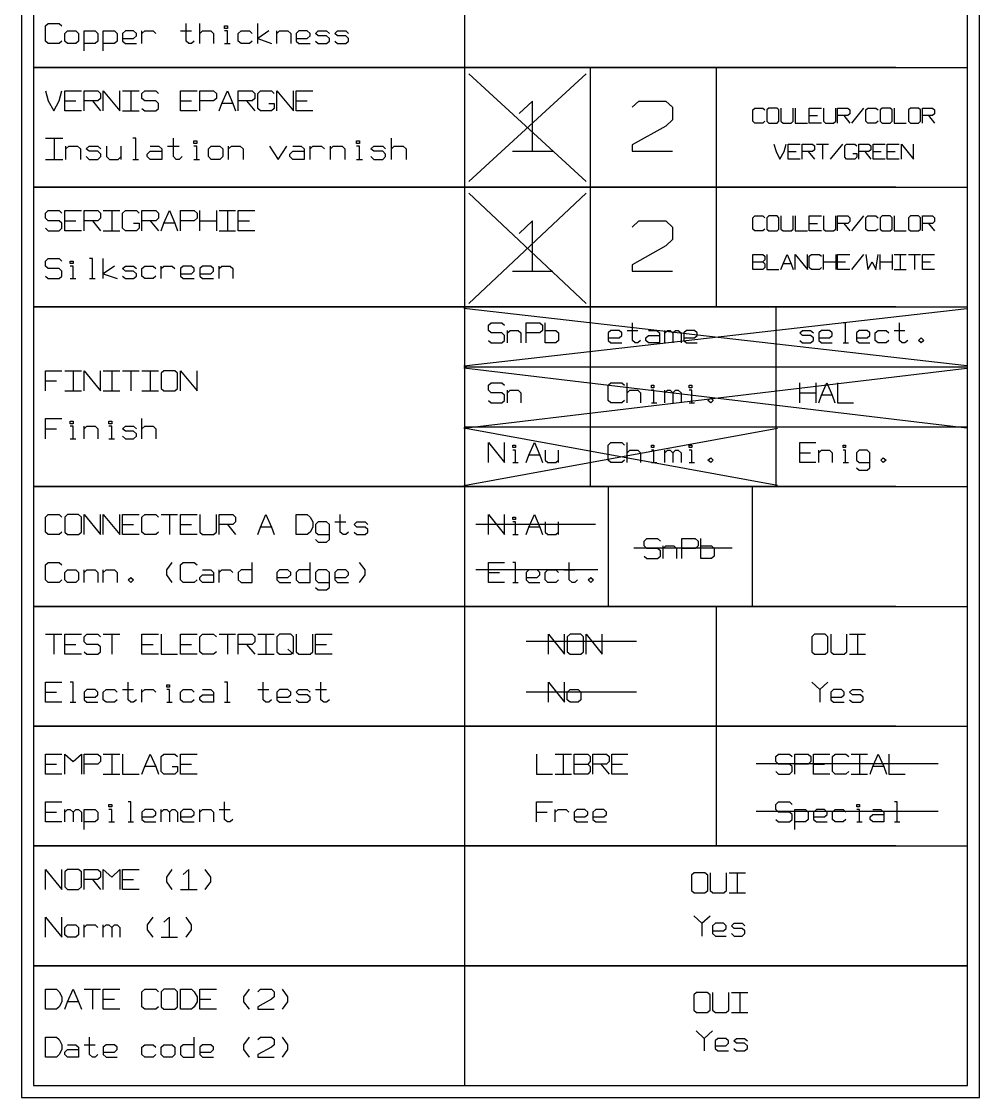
# Model space of a CAD drawing. Header units: millimetres. Extents: x 0 to 1189, y 35 to 806.
# Drawn here: x 329.6 to 469.4, y 338 to 494.9 of the extents above; entities that cross this region are included whole.
import ezdxf

# ---------------------------------------------------------------- set-up
doc = ezdxf.new("R2010")
doc.units = ezdxf.units.MM
doc.layers.add('Pen 1', color=7, linetype='Continuous')

msp = doc.modelspace()

# ---------------------------------------------------------------- linework, layer by layer
at = {"layer": 'Pen 1', "color": 7, "lineweight": 30}
for p, q in [((394.27, 627.9), (394.27, 339.73)), ((355.65, 491.67), (355.65, 494.6)), ((364.1, 491.67), (364.1, 494.6)), ((347.2, 491.67), (347.2, 493.5)), ((352.85, 493.5), (354.45, 493.5)), ((366.9, 491.67), (366.9, 493.5)), ((359.27, 491.67), (360.08, 491.67)), ((412.6, 488.17), (412.6, 470.7)), ((430.95, 488.17), (430.95, 470.7)), ((394.88, 487.27), (412, 471.55)), ((412, 487.27), (394.88, 471.55)), ((335.95, 483.3), (337.58, 483.3)), ((339.98, 483.3), (341.17, 481.83)), ((344.4, 484.75), (346.8, 484.75)), ((345.6, 484.75), (345.6, 481.83)), ((352.85, 483.3), (354.45, 483.3)), ((362.48, 483.3), (363.7, 481.83)), ((369.73, 483.3), (371.33, 483.3)), ((344.4, 481.83), (346.8, 481.83)), ((360.48, 482.92), (358.88, 482.92)), ((450.75, 480.05), (452.52, 482.25)), ((444.55, 481.15), (445.73, 481.15)), ((449.58, 481.15), (450.45, 480.05)), ((461.95, 481.15), (462.83, 480.05)), ((333.15, 477.88), (335.7, 477.88)), ((334.42, 477.88), (334.42, 474.77)), ((383.6, 474.77), (383.6, 477.88)), ((445.6, 477), (447.35, 477)), ((446.48, 477), (446.48, 474.8)), ((447.65, 474.8), (449.42, 477)), ((336.12, 474.77), (336.12, 476.7)), ((344.17, 474.77), (344.17, 476.7)), ((350.95, 476.7), (352.65, 476.7)), ((359.85, 474.77), (359.85, 476.7)), ((371.73, 474.77), (371.73, 476.7)), ((374.7, 474.77), (374.7, 476.7)), ((401.25, 475.95), (407.15, 475.95)), ((441.48, 475.9), (442.65, 475.9)), ((444.4, 475.9), (445.3, 474.8)), ((452.65, 475.9), (453.55, 474.8)), ((453.85, 475.9), (455.02, 475.9)), ((455.9, 475.9), (457.08, 475.9)), ((333.15, 474.77), (335.7, 474.77)), ((345.88, 474.77), (346.73, 474.77)), ((354.77, 474.77), (355.62, 474.77)), ((378.52, 474.77), (379.38, 474.77)), ((412.6, 470.7), (412.6, 453.25)), ((430.95, 470.7), (430.95, 453.25)), ((394.88, 469.83), (412, 453.75)), ((412, 469.83), (394.88, 453.75)), ((341.58, 467.3), (344, 467.3)), ((342.8, 467.3), (342.8, 464.35)), ((355.65, 464.35), (355.65, 467.3)), ((358.08, 467.3), (358.08, 464.35)), ((358.48, 467.3), (360.88, 467.3)), ((359.67, 467.3), (359.67, 464.35)), ((450.75, 464.33), (452.52, 466.52)), ((335.95, 465.83), (337.58, 465.83)), ((339.98, 465.83), (341.17, 464.35)), ((348.42, 465.83), (349.62, 464.35)), ((352.02, 465.45), (350.42, 465.45)), ((355.65, 465.83), (358.08, 465.83)), ((361.27, 465.83), (362.88, 465.83)), ((444.55, 465.42), (445.73, 465.42)), ((449.58, 465.42), (450.45, 464.33)), ((461.95, 465.42), (462.83, 464.33)), ((341.58, 464.35), (344, 464.35)), ((358.48, 464.35), (360.88, 464.35)), ((341.58, 457.38), (341.58, 460.3)), ((436.3, 459.83), (437.77, 459.83)), ((446.62, 458.73), (446.62, 460.92)), ((446.62, 459.83), (448.4, 459.83)), ((448.4, 460.92), (448.4, 458.73)), ((448.67, 459.83), (449.85, 459.83)), ((450.75, 458.73), (452.52, 460.92)), ((454.88, 458.73), (454.88, 460.92)), ((454.88, 459.83), (456.65, 459.83)), ((456.65, 460.92), (456.65, 458.73)), ((456.92, 460.92), (458.7, 460.92)), ((457.83, 460.92), (457.83, 458.73)), ((459, 460.92), (460.77, 460.92)), ((459.88, 460.92), (459.88, 458.73)), ((461.05, 459.83), (462.25, 459.83)), ((350.02, 457.38), (350.02, 459.2)), ((358.48, 457.38), (358.48, 459.2)), ((401.25, 458.48), (407.15, 458.48)), ((441.9, 459.55), (440.73, 459.55)), ((456.92, 458.73), (458.7, 458.73)), ((336.77, 457.38), (337.58, 457.38)), ((339.58, 457.38), (340.38, 457.38)), ((394.17, 444.67), (467.52, 453.05)), ((467.52, 444.67), (394.17, 453.05)), ((412.6, 453.25), (412.6, 427.05)), ((439.67, 453.25), (439.67, 427.05)), ((400.52, 448), (400.52, 449.83)), ((417.98, 449.83), (419.55, 449.83)), ((423.48, 448), (423.48, 449.83)), ((456.92, 449.83), (458.5, 449.83)), ((449.48, 448), (450.25, 448)), ((394.17, 435.58), (467.52, 444.33)), ((467.52, 435.58), (394.17, 444.33)), ((394.27, 444.5), (467.62, 444.5)), ((333.15, 442.48), (334.75, 442.48)), ((335.95, 443.95), (338.38, 443.95)), ((337.17, 443.95), (337.17, 441.02)), ((341.58, 443.95), (344, 443.95)), ((342.8, 443.95), (342.8, 441.02)), ((344.4, 443.95), (346.8, 443.95)), ((345.6, 443.95), (345.6, 441.02)), ((347.2, 443.95), (349.62, 443.95)), ((348.42, 443.95), (348.42, 441.02)), ((335.95, 441.02), (338.38, 441.02)), ((341.58, 441.02), (344, 441.02)), ((347.2, 441.02), (349.62, 441.02)), ((400.52, 439.27), (400.52, 441.1)), ((417.98, 439.27), (417.98, 442.2)), ((423.48, 439.27), (423.48, 441.1)), ((443.17, 439.27), (443.17, 442.2)), ((445.52, 442.2), (445.52, 439.27)), ((443.17, 440.73), (445.52, 440.73)), ((447.9, 440.38), (446.33, 440.38)), ((421.52, 439.27), (422.3, 439.27)), ((427.02, 439.27), (427.8, 439.27)), ((347.2, 434.02), (347.2, 436.98)), ((333.15, 435.5), (334.75, 435.5)), ((338.77, 434.02), (338.77, 435.88)), ((394.17, 427.2), (439.92, 435.58)), ((439.92, 427.2), (394.17, 435.58)), ((394.27, 435.77), (467.62, 435.77)), ((336.77, 434.02), (337.58, 434.02)), ((342.4, 434.02), (343.2, 434.02)), ((417.98, 430.55), (417.98, 433.48)), ((405.23, 431.65), (403.65, 431.65)), ((407.98, 430.55), (407.98, 432.38)), ((423.48, 430.55), (423.48, 432.38)), ((443.17, 432), (444.75, 432)), ((445.92, 430.55), (445.92, 432.38)), ((401.3, 430.55), (402.1, 430.55)), ((421.52, 430.55), (422.3, 430.55)), ((427.02, 430.55), (427.8, 430.55)), ((449.48, 430.55), (450.25, 430.55)), ((415.23, 427.05), (415.23, 409.58)), ((436.2, 427.05), (436.2, 409.58)), ((350.02, 423), (352.42, 423)), ((351.23, 423), (351.23, 420.05)), ((344.4, 421.52), (346, 421.52)), ((352.85, 421.52), (354.45, 421.52)), ((359.67, 421.52), (360.88, 420.05)), ((366.1, 421.15), (364.5, 421.15)), ((375.35, 421.9), (376.95, 421.9)), ((395.92, 421.6), (413.38, 421.6)), ((405.23, 421.15), (403.65, 421.15)), ((407.98, 420.05), (407.98, 421.9)), ((401.3, 420.05), (402.1, 420.05)), ((418.98, 418.12), (433.3, 418.12)), ((423.23, 416.58), (423.23, 418.4)), ((338.77, 413.08), (338.77, 414.9)), ((341.58, 413.08), (341.58, 414.9)), ((358.48, 413.08), (358.48, 414.9)), ((395.92, 414.98), (413.73, 414.98)), ((397.77, 414.55), (399.35, 414.55)), ((408.77, 414.9), (410.35, 414.9)), ((401.3, 413.08), (402.1, 413.08)), ((430.95, 409.58), (430.95, 392.12)), ((333.15, 405.52), (335.55, 405.52)), ((334.35, 405.52), (334.35, 402.6)), ((341.58, 405.52), (344, 405.52)), ((342.8, 405.52), (342.8, 402.6)), ((358.48, 405.52), (360.88, 405.52)), ((359.67, 405.52), (359.67, 402.6)), ((364.1, 405.52), (366.5, 405.52)), ((365.3, 405.52), (365.3, 402.6)), ((450.42, 405.52), (452.77, 405.52)), ((451.6, 405.52), (451.6, 402.6)), ((335.95, 404.05), (337.58, 404.05)), ((347.2, 404.05), (348.83, 404.05)), ((352.85, 404.05), (354.45, 404.05)), ((362.48, 404.05), (363.7, 402.6)), ((369.33, 402.6), (368.5, 403.33)), ((372.52, 404.05), (374.15, 404.05)), ((403.25, 404.5), (419.33, 404.5)), ((364.1, 402.6), (366.5, 402.6)), ((450.42, 402.6), (452.77, 402.6)), ((333.15, 397.08), (334.75, 397.08)), ((344.4, 397.45), (346, 397.45)), ((347.2, 395.6), (347.2, 397.45)), ((364.1, 397.45), (365.7, 397.45)), ((372.52, 397.45), (374.15, 397.45)), ((403.25, 397.15), (419.33, 397.15)), ((446.1, 397.45), (446.1, 395.6)), ((336.77, 395.6), (337.58, 395.6)), ((350.83, 395.6), (351.62, 395.6)), ((359.27, 395.6), (360.08, 395.6)), ((430.95, 392.12), (430.95, 374.65)), ((341.58, 388.05), (344, 388.05)), ((342.8, 388.05), (342.8, 385.12)), ((407.5, 388.05), (409.85, 388.05)), ((408.67, 388.05), (408.67, 385.12)), ((450.67, 388.05), (453.05, 388.05)), ((451.88, 388.05), (451.88, 385.12)), ((333.15, 386.6), (334.75, 386.6)), ((349.23, 386.23), (347.62, 386.23)), ((352.85, 386.6), (354.45, 386.6)), ((410.25, 386.6), (412.23, 386.6)), ((414.17, 386.6), (415.35, 385.12)), ((415.75, 386.6), (417.33, 386.6)), ((436.8, 386.67), (463.33, 386.67)), ((445.17, 386.6), (446.75, 386.6)), ((455.4, 386.23), (453.83, 386.23)), ((341.58, 385.12), (344, 385.12)), ((407.5, 385.12), (409.85, 385.12)), ((450.67, 385.12), (453.05, 385.12)), ((335.95, 378.15), (335.95, 379.98)), ((350.02, 378.15), (350.02, 379.98)), ((355.65, 378.15), (355.65, 379.98)), ((358.48, 379.98), (360.08, 379.98)), ((407.5, 378.15), (407.5, 379.98)), ((463.33, 379.7), (436.8, 379.7)), ((333.15, 379.6), (334.75, 379.6)), ((342.4, 378.15), (343.2, 378.15)), ((345.2, 378.15), (346, 378.15)), ((404.75, 379.6), (406.33, 379.6)), ((451.48, 378.15), (452.25, 378.15)), ((456.98, 378.15), (457.75, 378.15)), ((432.85, 370.75), (435.23, 370.75)), ((434.05, 370.75), (434.05, 367.83)), ((339.98, 369.77), (341.17, 368.3)), ((344.4, 369.77), (346, 369.77)), ((352.85, 368.3), (355.25, 368.3)), ((432.85, 367.83), (435.23, 367.83)), ((338.77, 361.33), (338.77, 363.15)), ((341.58, 361.33), (341.58, 363.15)), ((428.88, 363.38), (428.88, 361.52)), ((350.02, 361.33), (352.42, 361.33)), ((338.77, 353.77), (341.17, 353.77)), ((339.98, 353.77), (339.98, 350.83)), ((433.2, 353.3), (435.58, 353.3)), ((434.4, 353.3), (434.4, 350.35)), ((337.98, 351.92), (336.35, 351.92)), ((341.58, 352.3), (343.2, 352.3)), ((355.65, 352.3), (357.25, 352.3)), ((433.2, 350.35), (435.58, 350.35)), ((338.77, 345.67), (340.38, 345.67)), ((429.23, 346.6), (429.23, 344.77))]:
    msp.add_line(p, q, dxfattribs=at)
for points in [[(469.38, 648.85), (329.65, 648.85), (329.65, 337.98), (469.38, 337.98), (469.38, 648.85)], [(457.15, 505.65), (331.4, 505.65), (331.4, 488.17), (467.62, 488.17), (467.62, 505.65)], [(335.55, 492.02), (335.15, 491.67), (333.55, 491.67), (333.15, 492.02), (333.15, 494.23), (333.55, 494.6), (335.15, 494.6), (335.55, 494.23)], [(354.85, 492.02), (354.45, 491.67), (354.05, 491.67), (353.65, 492.02), (353.65, 494.6)], [(335.95, 492.02), (335.95, 493.12), (336.35, 493.5), (337.58, 493.5), (337.98, 493.12), (337.98, 492.02), (337.58, 491.67), (336.35, 491.67), (335.95, 492.02)], [(338.77, 490.58), (338.77, 493.5), (340.38, 493.5), (340.77, 493.12), (340.77, 492.02), (340.38, 491.67), (338.77, 491.67)], [(341.58, 490.58), (341.58, 493.5), (343.2, 493.5), (343.6, 493.12), (343.6, 492.02), (343.2, 491.67), (341.58, 491.67)], [(344.4, 492.4), (346, 492.4), (346.4, 492.77), (346.4, 493.12), (346, 493.5), (344.8, 493.5), (344.4, 493.12), (344.4, 492.02), (344.8, 491.67), (346.4, 491.67)], [(347.2, 493.12), (347.62, 493.5), (348.83, 493.5), (349.23, 493.12)], [(355.65, 493.12), (356.05, 493.5), (357.25, 493.5), (357.65, 493.12), (357.65, 491.67)], [(359.27, 493.88), (359.27, 494.23), (359.67, 494.23), (359.67, 493.88), (359.27, 493.88)], [(359.67, 491.67), (359.67, 493.5), (359.27, 493.5)], [(363.3, 492.02), (362.88, 491.67), (361.67, 491.67), (361.27, 492.02), (361.27, 493.12), (361.67, 493.5), (362.88, 493.5), (363.3, 493.12)], [(365.7, 493.5), (364.1, 492.4), (366.1, 491.67)], [(366.9, 493.12), (367.3, 493.5), (368.5, 493.5), (368.92, 493.12), (368.92, 491.67)], [(369.73, 492.4), (371.33, 492.4), (371.73, 492.77), (371.73, 493.12), (371.33, 493.5), (370.12, 493.5), (369.73, 493.12), (369.73, 492.02), (370.12, 491.67), (371.73, 491.67)], [(372.52, 492.02), (372.92, 491.67), (374.15, 491.67), (374.55, 492.02), (374.55, 492.4), (374.15, 492.77), (372.92, 492.77), (372.52, 493.12), (372.92, 493.5), (374.15, 493.5), (374.55, 493.12)], [(375.35, 492.02), (375.75, 491.67), (376.95, 491.67), (377.35, 492.02), (377.35, 492.4), (376.95, 492.77), (375.75, 492.77), (375.35, 493.12), (375.75, 493.5), (376.95, 493.5), (377.35, 493.12)], [(457.15, 488.17), (331.4, 488.17), (331.4, 470.7), (467.62, 470.7), (467.62, 488.17)], [(333.15, 484.75), (333.55, 483.3), (334.35, 481.83), (335.15, 483.3), (335.55, 484.75)], [(338.38, 481.83), (335.95, 481.83), (335.95, 484.75), (338.38, 484.75)], [(338.77, 481.83), (338.77, 484.75), (340.77, 484.75), (341.17, 484.4), (341.17, 483.65), (340.77, 483.3), (338.77, 483.3)], [(341.58, 481.83), (341.58, 484.75), (344, 481.83), (344, 484.75)], [(347.2, 482.2), (347.62, 481.83), (349.23, 481.83), (349.62, 482.2), (349.62, 482.92), (349.23, 483.3), (347.62, 483.3), (347.2, 483.65), (347.2, 484.4), (347.62, 484.75), (349.23, 484.75), (349.62, 484.4)], [(355.25, 481.83), (352.85, 481.83), (352.85, 484.75), (355.25, 484.75)], [(355.65, 481.83), (355.65, 484.75), (357.65, 484.75), (358.08, 484.4), (358.08, 483.65), (357.65, 483.3), (355.65, 483.3)], [(358.48, 481.83), (358.88, 482.92), (359.67, 484.75), (360.48, 482.92), (360.88, 481.83)], [(361.27, 481.83), (361.27, 484.75), (363.3, 484.75), (363.7, 484.4), (363.7, 483.65), (363.3, 483.3), (361.27, 483.3)], [(365.7, 482.92), (366.5, 482.92), (366.5, 482.2), (366.1, 481.83), (364.5, 481.83), (364.1, 482.2), (364.1, 484.4), (364.5, 484.75), (366.1, 484.75), (366.5, 484.4)], [(366.9, 481.83), (366.9, 484.75), (369.33, 481.83), (369.33, 484.75)], [(372.12, 481.83), (369.73, 481.83), (369.73, 484.75), (372.12, 484.75)], [(404.2, 475.95), (404.2, 483.27), (402.25, 481.45)], [(418.73, 482.38), (419.7, 483.27), (423.62, 483.27), (424.62, 482.38), (424.62, 480.52), (423.62, 479.62), (418.73, 476.88), (418.73, 475.95), (424.62, 475.95)], [(438.08, 480.33), (437.77, 480.05), (436.6, 480.05), (436.3, 480.33), (436.3, 481.98), (436.6, 482.25), (437.77, 482.25), (438.08, 481.98)], [(438.38, 480.33), (438.67, 480.05), (439.85, 480.05), (440.12, 480.33), (440.12, 481.98), (439.85, 482.25), (438.67, 482.25), (438.38, 481.98), (438.38, 480.33)], [(440.42, 482.25), (440.42, 480.33), (440.73, 480.05), (441.9, 480.05), (442.2, 480.33), (442.2, 482.25)], [(442.5, 482.25), (442.5, 480.05), (444.27, 480.05)], [(446.33, 480.05), (444.55, 480.05), (444.55, 482.25), (446.33, 482.25)], [(446.62, 482.25), (446.62, 480.33), (446.92, 480.05), (448.1, 480.05), (448.4, 480.33), (448.4, 482.25)], [(448.67, 480.05), (448.67, 482.25), (450.15, 482.25), (450.45, 481.98), (450.45, 481.42), (450.15, 481.15), (448.67, 481.15)], [(454.58, 480.33), (454.27, 480.05), (453.1, 480.05), (452.8, 480.33), (452.8, 481.98), (453.1, 482.25), (454.27, 482.25), (454.58, 481.98)], [(454.88, 480.33), (455.17, 480.05), (456.35, 480.05), (456.65, 480.33), (456.65, 481.98), (456.35, 482.25), (455.17, 482.25), (454.88, 481.98), (454.88, 480.33)], [(456.92, 482.25), (456.92, 480.05), (458.7, 480.05)], [(459, 480.33), (459.3, 480.05), (460.48, 480.05), (460.77, 480.33), (460.77, 481.98), (460.48, 482.25), (459.3, 482.25), (459, 481.98), (459, 480.33)], [(461.05, 480.05), (461.05, 482.25), (462.52, 482.25), (462.83, 481.98), (462.83, 481.42), (462.52, 481.15), (461.05, 481.15)], [(346.3, 474.77), (346.3, 477.88), (345.88, 477.88)], [(353.08, 475.17), (352.65, 474.77), (352.23, 474.77), (351.8, 475.17), (351.8, 477.88)], [(354.77, 477.1), (354.77, 477.48), (355.2, 477.48), (355.2, 477.1), (354.77, 477.1)], [(378.52, 477.1), (378.52, 477.48), (378.95, 477.48), (378.95, 477.1), (378.52, 477.1)], [(439.4, 477), (439.7, 475.9), (440.27, 474.8), (440.88, 475.9), (441.17, 477)], [(443.23, 474.8), (441.48, 474.8), (441.48, 477), (443.23, 477)], [(443.52, 474.8), (443.52, 477), (445, 477), (445.3, 476.73), (445.3, 476.17), (445, 475.9), (443.52, 475.9)], [(450.9, 475.62), (451.48, 475.62), (451.48, 475.08), (451.2, 474.8), (450, 474.8), (449.73, 475.08), (449.73, 476.73), (450, 477), (451.2, 477), (451.48, 476.73)], [(451.77, 474.8), (451.77, 477), (453.25, 477), (453.55, 476.73), (453.55, 476.17), (453.25, 475.9), (451.77, 475.9)], [(455.6, 474.8), (453.85, 474.8), (453.85, 477), (455.6, 477)], [(457.67, 474.8), (455.9, 474.8), (455.9, 477), (457.67, 477)], [(457.98, 474.8), (457.98, 477), (459.73, 474.8), (459.73, 477)], [(336.12, 476.33), (336.55, 476.7), (337.8, 476.7), (338.23, 476.33), (338.23, 474.77)], [(339.08, 475.17), (339.5, 474.77), (340.77, 474.77), (341.2, 475.17), (341.2, 475.55), (340.77, 475.95), (339.5, 475.95), (339.08, 476.33), (339.5, 476.7), (340.77, 476.7), (341.2, 476.33)], [(342.05, 476.7), (342.05, 475.17), (342.48, 474.77), (343.75, 474.77), (344.17, 475.17)], [(348.4, 476.7), (349.67, 476.7), (350.1, 476.33), (350.1, 474.77), (348.4, 474.77), (347.98, 475.17), (347.98, 475.55), (348.4, 475.95), (350.1, 475.95)], [(355.2, 474.77), (355.2, 476.7), (354.77, 476.7)], [(356.9, 475.17), (356.9, 476.33), (357.33, 476.7), (358.58, 476.7), (359, 476.33), (359, 475.17), (358.58, 474.77), (357.33, 474.77), (356.9, 475.17)], [(359.85, 476.33), (360.27, 476.7), (361.55, 476.7), (361.98, 476.33), (361.98, 474.77)], [(365.8, 476.7), (367.08, 474.77), (368.35, 476.7)], [(369.2, 476.7), (370.45, 476.7), (370.88, 476.33), (370.88, 474.77), (369.2, 474.77), (368.77, 475.17), (368.77, 475.55), (369.2, 475.95), (370.88, 475.95)], [(371.73, 476.33), (372.15, 476.7), (373.42, 476.7), (373.85, 476.33)], [(374.7, 476.33), (375.12, 476.7), (376.4, 476.7), (376.83, 476.33), (376.83, 474.77)], [(378.95, 474.77), (378.95, 476.7), (378.52, 476.7)], [(380.62, 475.17), (381.05, 474.77), (382.33, 474.77), (382.75, 475.17), (382.75, 475.55), (382.33, 475.95), (381.05, 475.95), (380.62, 476.33), (381.05, 476.7), (382.33, 476.7), (382.75, 476.33)], [(383.6, 476.33), (384.02, 476.7), (385.3, 476.7), (385.73, 476.33), (385.73, 474.77)], [(457.15, 470.7), (331.4, 470.7), (331.4, 453.25), (467.62, 453.25), (467.62, 470.7)], [(333.15, 464.73), (333.55, 464.35), (335.15, 464.35), (335.55, 464.73), (335.55, 465.45), (335.15, 465.83), (333.55, 465.83), (333.15, 466.2), (333.15, 466.92), (333.55, 467.3), (335.15, 467.3), (335.55, 466.92)], [(338.38, 464.35), (335.95, 464.35), (335.95, 467.3), (338.38, 467.3)], [(338.77, 464.35), (338.77, 467.3), (340.77, 467.3), (341.17, 466.92), (341.17, 466.2), (340.77, 465.83), (338.77, 465.83)], [(346, 465.45), (346.8, 465.45), (346.8, 464.73), (346.4, 464.35), (344.8, 464.35), (344.4, 464.73), (344.4, 466.92), (344.8, 467.3), (346.4, 467.3), (346.8, 466.92)], [(347.2, 464.35), (347.2, 467.3), (349.23, 467.3), (349.62, 466.92), (349.62, 466.2), (349.23, 465.83), (347.2, 465.83)], [(350.02, 464.35), (350.42, 465.45), (351.23, 467.3), (352.02, 465.45), (352.42, 464.35)], [(352.85, 464.35), (352.85, 467.3), (354.85, 467.3), (355.25, 466.92), (355.25, 466.2), (354.85, 465.83), (352.85, 465.83)], [(363.7, 464.35), (361.27, 464.35), (361.27, 467.3), (363.7, 467.3)], [(438.08, 464.6), (437.77, 464.33), (436.6, 464.33), (436.3, 464.6), (436.3, 466.25), (436.6, 466.52), (437.77, 466.52), (438.08, 466.25)], [(438.38, 464.6), (438.67, 464.33), (439.85, 464.33), (440.12, 464.6), (440.12, 466.25), (439.85, 466.52), (438.67, 466.52), (438.38, 466.25), (438.38, 464.6)], [(440.42, 466.52), (440.42, 464.6), (440.73, 464.33), (441.9, 464.33), (442.2, 464.6), (442.2, 466.52)], [(442.5, 466.52), (442.5, 464.33), (444.27, 464.33)], [(446.33, 464.33), (444.55, 464.33), (444.55, 466.52), (446.33, 466.52)], [(446.62, 466.52), (446.62, 464.6), (446.92, 464.33), (448.1, 464.33), (448.4, 464.6), (448.4, 466.52)], [(448.67, 464.33), (448.67, 466.52), (450.15, 466.52), (450.45, 466.25), (450.45, 465.7), (450.15, 465.42), (448.67, 465.42)], [(454.58, 464.6), (454.27, 464.33), (453.1, 464.33), (452.8, 464.6), (452.8, 466.25), (453.1, 466.52), (454.27, 466.52), (454.58, 466.25)], [(454.88, 464.6), (455.17, 464.33), (456.35, 464.33), (456.65, 464.6), (456.65, 466.25), (456.35, 466.52), (455.17, 466.52), (454.88, 466.25), (454.88, 464.6)], [(456.92, 466.52), (456.92, 464.33), (458.7, 464.33)], [(459, 464.6), (459.3, 464.33), (460.48, 464.33), (460.77, 464.6), (460.77, 466.25), (460.48, 466.52), (459.3, 466.52), (459, 466.25), (459, 464.6)], [(461.05, 464.33), (461.05, 466.52), (462.52, 466.52), (462.83, 466.25), (462.83, 465.7), (462.52, 465.42), (461.05, 465.42)], [(404.2, 458.48), (404.2, 465.83), (402.25, 463.98)], [(418.73, 464.9), (419.7, 465.83), (423.62, 465.83), (424.62, 464.9), (424.62, 463.08), (423.62, 462.15), (418.73, 459.4), (418.73, 458.48), (424.62, 458.48)], [(333.15, 457.75), (333.55, 457.38), (335.15, 457.38), (335.55, 457.75), (335.55, 458.48), (335.15, 458.85), (333.55, 458.85), (333.15, 459.2), (333.15, 459.95), (333.55, 460.3), (335.15, 460.3), (335.55, 459.95)], [(336.77, 459.58), (336.77, 459.95), (337.17, 459.95), (337.17, 459.58), (336.77, 459.58)], [(339.98, 457.38), (339.98, 460.3), (339.58, 460.3)], [(436.3, 458.73), (436.3, 460.92), (437.77, 460.92), (438.08, 460.65), (438.08, 460.1), (437.77, 459.83), (438.08, 459.55), (438.08, 459), (437.77, 458.73), (436.3, 458.73)], [(438.38, 460.92), (438.38, 458.73), (440.12, 458.73)], [(440.42, 458.73), (440.73, 459.55), (441.33, 460.92), (441.9, 459.55), (442.2, 458.73)], [(442.5, 458.73), (442.5, 460.92), (444.27, 458.73), (444.27, 460.92)], [(446.33, 459), (446.02, 458.73), (444.85, 458.73), (444.55, 459), (444.55, 460.65), (444.85, 460.92), (446.02, 460.92), (446.33, 460.65)], [(450.45, 458.73), (448.67, 458.73), (448.67, 460.92), (450.45, 460.92)], [(452.8, 460.92), (453.1, 458.73), (453.7, 459.83), (454.27, 458.73), (454.58, 460.92)], [(462.83, 458.73), (461.05, 458.73), (461.05, 460.92), (462.83, 460.92)], [(337.17, 457.38), (337.17, 459.2), (336.77, 459.2)], [(343.2, 459.2), (341.58, 458.1), (343.6, 457.38)], [(344.4, 457.75), (344.8, 457.38), (346, 457.38), (346.4, 457.75), (346.4, 458.1), (346, 458.48), (344.8, 458.48), (344.4, 458.85), (344.8, 459.2), (346, 459.2), (346.4, 458.85)], [(349.23, 457.75), (348.83, 457.38), (347.62, 457.38), (347.2, 457.75), (347.2, 458.85), (347.62, 459.2), (348.83, 459.2), (349.23, 458.85)], [(350.02, 458.85), (350.42, 459.2), (351.62, 459.2), (352.02, 458.85)], [(352.85, 458.1), (354.45, 458.1), (354.85, 458.48), (354.85, 458.85), (354.45, 459.2), (353.25, 459.2), (352.85, 458.85), (352.85, 457.75), (353.25, 457.38), (354.85, 457.38)], [(355.65, 458.1), (357.25, 458.1), (357.65, 458.48), (357.65, 458.85), (357.25, 459.2), (356.05, 459.2), (355.65, 458.85), (355.65, 457.75), (356.05, 457.38), (357.65, 457.38)], [(358.48, 458.85), (358.88, 459.2), (360.08, 459.2), (360.48, 458.85), (360.48, 457.38)], [(457.15, 453.25), (331.4, 453.25), (331.4, 427.05), (467.62, 427.05), (467.62, 453.25)], [(397.77, 448.38), (398.15, 448), (399.73, 448), (400.12, 448.38), (400.12, 449.1), (399.73, 449.48), (398.15, 449.48), (397.77, 449.83), (397.77, 450.58), (398.15, 450.92), (399.73, 450.92), (400.12, 450.58)], [(403.27, 448), (403.27, 450.92), (405.23, 450.92), (405.62, 450.58), (405.62, 449.83), (405.23, 449.48), (403.27, 449.48)], [(406.02, 449.83), (407.6, 449.83), (407.98, 449.48), (407.98, 448.38), (407.6, 448), (406.02, 448), (406.02, 450.92)], [(419.95, 448.38), (419.55, 448), (419.15, 448), (418.77, 448.38), (418.77, 450.92)], [(449.85, 448), (449.85, 450.92), (449.48, 450.92)], [(458.9, 448.38), (458.5, 448), (458.1, 448), (457.73, 448.38), (457.73, 450.92)], [(400.52, 449.48), (400.9, 449.83), (402.1, 449.83), (402.48, 449.48), (402.48, 448)], [(415.23, 448.73), (416.8, 448.73), (417.2, 449.1), (417.2, 449.48), (416.8, 449.83), (415.62, 449.83), (415.23, 449.48), (415.23, 448.38), (415.62, 448), (417.2, 448)], [(421.12, 449.83), (422.3, 449.83), (422.7, 449.48), (422.7, 448), (421.12, 448), (420.73, 448.38), (420.73, 448.73), (421.12, 449.1), (422.7, 449.1)], [(423.48, 449.48), (423.88, 449.83), (424.27, 449.83), (424.65, 449.48), (424.65, 448)], [(424.65, 449.48), (425.05, 449.83), (425.45, 449.83), (425.85, 449.48), (425.85, 448)], [(426.23, 448.73), (427.8, 448.73), (428.2, 449.1), (428.2, 449.48), (427.8, 449.83), (426.62, 449.83), (426.23, 449.48), (426.23, 448.38), (426.62, 448), (428.2, 448)], [(443.17, 448.38), (443.58, 448), (444.75, 448), (445.15, 448.38), (445.15, 448.73), (444.75, 449.1), (443.58, 449.1), (443.17, 449.48), (443.58, 449.83), (444.75, 449.83), (445.15, 449.48)], [(445.92, 448.73), (447.5, 448.73), (447.9, 449.1), (447.9, 449.48), (447.5, 449.83), (446.33, 449.83), (445.92, 449.48), (445.92, 448.38), (446.33, 448), (447.9, 448)], [(451.42, 448.73), (453, 448.73), (453.4, 449.1), (453.4, 449.48), (453, 449.83), (451.83, 449.83), (451.42, 449.48), (451.42, 448.38), (451.83, 448), (453.4, 448)], [(456.15, 448.38), (455.75, 448), (454.58, 448), (454.17, 448.38), (454.17, 449.48), (454.58, 449.83), (455.75, 449.83), (456.15, 449.48)], [(460.85, 448), (460.48, 448.38), (460.85, 448.73), (461.25, 448.38), (460.85, 448)], [(333.15, 441.02), (333.15, 443.95), (335.55, 443.95)], [(338.77, 441.02), (338.77, 443.95), (341.17, 441.02), (341.17, 443.95)], [(350.02, 441.38), (350.42, 441.02), (352.02, 441.02), (352.42, 441.38), (352.42, 443.58), (352.02, 443.95), (350.42, 443.95), (350.02, 443.58), (350.02, 441.38)], [(352.85, 441.02), (352.85, 443.95), (355.25, 441.02), (355.25, 443.95)], [(397.77, 439.62), (398.15, 439.27), (399.73, 439.27), (400.12, 439.62), (400.12, 440.38), (399.73, 440.73), (398.15, 440.73), (397.77, 441.1), (397.77, 441.83), (398.15, 442.2), (399.73, 442.2), (400.12, 441.83)], [(400.52, 440.73), (400.9, 441.1), (402.1, 441.1), (402.48, 440.73), (402.48, 439.27)], [(417.6, 439.62), (417.2, 439.27), (415.62, 439.27), (415.23, 439.62), (415.23, 441.83), (415.62, 442.2), (417.2, 442.2), (417.6, 441.83)], [(417.98, 440.73), (418.38, 441.1), (419.55, 441.1), (419.95, 440.73), (419.95, 439.27)], [(421.52, 441.48), (421.52, 441.83), (421.9, 441.83), (421.9, 441.48), (421.52, 441.48)], [(421.9, 439.27), (421.9, 441.1), (421.52, 441.1)], [(423.48, 440.73), (423.88, 441.1), (424.27, 441.1), (424.65, 440.73), (424.65, 439.27)], [(424.65, 440.73), (425.05, 441.1), (425.45, 441.1), (425.85, 440.73), (425.85, 439.27)], [(427.02, 441.48), (427.02, 441.83), (427.4, 441.83), (427.4, 441.48), (427.02, 441.48)], [(427.4, 439.27), (427.4, 441.1), (427.02, 441.1)], [(445.92, 439.27), (446.33, 440.38), (447.1, 442.2), (447.9, 440.38), (448.27, 439.27)], [(448.67, 442.2), (448.67, 439.27), (451.02, 439.27)], [(430.17, 439.27), (429.77, 439.62), (430.17, 440), (430.55, 439.62), (430.17, 439.27)], [(333.15, 434.02), (333.15, 436.98), (335.55, 436.98)], [(336.77, 436.23), (336.77, 436.6), (337.17, 436.6), (337.17, 436.23), (336.77, 436.23)], [(342.4, 436.23), (342.4, 436.6), (342.8, 436.6), (342.8, 436.23), (342.4, 436.23)], [(337.17, 434.02), (337.17, 435.88), (336.77, 435.88)], [(338.77, 435.5), (339.17, 435.88), (340.38, 435.88), (340.77, 435.5), (340.77, 434.02)], [(342.8, 434.02), (342.8, 435.88), (342.4, 435.88)], [(344.4, 434.4), (344.8, 434.02), (346, 434.02), (346.4, 434.4), (346.4, 434.77), (346, 435.12), (344.8, 435.12), (344.4, 435.5), (344.8, 435.88), (346, 435.88), (346.4, 435.5)], [(347.2, 435.5), (347.62, 435.88), (348.83, 435.88), (349.23, 435.5), (349.23, 434.02)], [(397.77, 430.55), (397.77, 433.48), (400.12, 430.55), (400.12, 433.48)], [(401.3, 432.75), (401.3, 433.1), (401.7, 433.1), (401.7, 432.75), (401.3, 432.75)], [(403.27, 430.55), (403.65, 431.65), (404.45, 433.48), (405.23, 431.65), (405.62, 430.55)], [(417.6, 430.9), (417.2, 430.55), (415.62, 430.55), (415.23, 430.9), (415.23, 433.1), (415.62, 433.48), (417.2, 433.48), (417.6, 433.1)], [(421.52, 432.75), (421.52, 433.1), (421.9, 433.1), (421.9, 432.75), (421.52, 432.75)], [(427.02, 432.75), (427.02, 433.1), (427.4, 433.1), (427.4, 432.75), (427.02, 432.75)], [(445.52, 430.55), (443.17, 430.55), (443.17, 433.48), (445.52, 433.48)], [(449.48, 432.75), (449.48, 433.1), (449.85, 433.1), (449.85, 432.75), (449.48, 432.75)], [(401.7, 430.55), (401.7, 432.38), (401.3, 432.38)], [(406.02, 432.38), (406.02, 430.9), (406.4, 430.55), (407.6, 430.55), (407.98, 430.9)], [(417.98, 432), (418.38, 432.38), (419.55, 432.38), (419.95, 432), (419.95, 430.55)], [(421.9, 430.55), (421.9, 432.38), (421.52, 432.38)], [(423.48, 432), (423.88, 432.38), (424.27, 432.38), (424.65, 432), (424.65, 430.55)], [(424.65, 432), (425.05, 432.38), (425.45, 432.38), (425.85, 432), (425.85, 430.55)], [(427.4, 430.55), (427.4, 432.38), (427.02, 432.38)], [(445.92, 432), (446.33, 432.38), (447.5, 432.38), (447.9, 432), (447.9, 430.55)], [(449.85, 430.55), (449.85, 432.38), (449.48, 432.38)], [(451.42, 429.8), (451.83, 429.45), (453, 429.45), (453.4, 429.8), (453.4, 432), (453, 432.38), (451.83, 432.38), (451.42, 432), (451.42, 430.9), (451.83, 430.55), (453.4, 430.55)], [(430.17, 430.55), (429.77, 430.9), (430.17, 431.27), (430.55, 430.9), (430.17, 430.55)], [(455.35, 430.55), (454.98, 430.9), (455.35, 431.27), (455.75, 430.9), (455.35, 430.55)], [(457.15, 427.05), (331.4, 427.05), (331.4, 409.58), (467.62, 409.58), (467.62, 427.05)], [(335.55, 420.42), (335.15, 420.05), (333.55, 420.05), (333.15, 420.42), (333.15, 422.62), (333.55, 423), (335.15, 423), (335.55, 422.62)], [(335.95, 420.42), (336.35, 420.05), (337.98, 420.05), (338.38, 420.42), (338.38, 422.62), (337.98, 423), (336.35, 423), (335.95, 422.62), (335.95, 420.42)], [(338.77, 420.05), (338.77, 423), (341.17, 420.05), (341.17, 423)], [(341.58, 420.05), (341.58, 423), (344, 420.05), (344, 423)], [(346.8, 420.05), (344.4, 420.05), (344.4, 423), (346.8, 423)], [(349.62, 420.42), (349.23, 420.05), (347.62, 420.05), (347.2, 420.42), (347.2, 422.62), (347.62, 423), (349.23, 423), (349.62, 422.62)], [(355.25, 420.05), (352.85, 420.05), (352.85, 423), (355.25, 423)], [(355.65, 423), (355.65, 420.42), (356.05, 420.05), (357.65, 420.05), (358.08, 420.42), (358.08, 423)], [(358.48, 420.05), (358.48, 423), (360.48, 423), (360.88, 422.62), (360.88, 421.9), (360.48, 421.52), (358.48, 421.52)], [(364.1, 420.05), (364.5, 421.15), (365.3, 423), (366.1, 421.15), (366.5, 420.05)], [(369.73, 420.05), (369.73, 423), (371.33, 423), (371.73, 422.62), (372.12, 421.9), (372.12, 421.15), (371.73, 420.42), (371.33, 420.05), (369.73, 420.05)], [(377.35, 420.42), (376.95, 420.05), (376.55, 420.05), (376.15, 420.42), (376.15, 423)], [(397.77, 420.05), (397.77, 423), (400.12, 420.05), (400.12, 423)], [(401.3, 422.25), (401.3, 422.62), (401.7, 422.62), (401.7, 422.25), (401.3, 422.25)], [(403.27, 420.05), (403.65, 421.15), (404.45, 423), (405.23, 421.15), (405.62, 420.05)], [(372.52, 419.33), (372.92, 418.95), (374.15, 418.95), (374.55, 419.33), (374.55, 421.52), (374.15, 421.9), (372.92, 421.9), (372.52, 421.52), (372.52, 420.42), (372.92, 420.05), (374.55, 420.05)], [(378.15, 420.42), (378.55, 420.05), (379.77, 420.05), (380.17, 420.42), (380.17, 420.8), (379.77, 421.15), (378.55, 421.15), (378.15, 421.52), (378.55, 421.9), (379.77, 421.9), (380.17, 421.52)], [(401.7, 420.05), (401.7, 421.9), (401.3, 421.9)], [(406.02, 421.9), (406.02, 420.42), (406.4, 420.05), (407.6, 420.05), (407.98, 420.42)], [(420.48, 416.92), (420.88, 416.58), (422.42, 416.58), (422.83, 416.92), (422.83, 417.67), (422.42, 418.02), (420.88, 418.02), (420.48, 418.4), (420.48, 419.12), (420.88, 419.5), (422.42, 419.5), (422.83, 419.12)], [(425.98, 416.58), (425.98, 419.5), (427.92, 419.5), (428.33, 419.12), (428.33, 418.4), (427.92, 418.02), (425.98, 418.02)], [(428.73, 418.4), (430.3, 418.4), (430.67, 418.02), (430.67, 416.92), (430.3, 416.58), (428.73, 416.58), (428.73, 419.5)], [(423.23, 418.02), (423.62, 418.4), (424.8, 418.4), (425.17, 418.02), (425.17, 416.58)], [(335.55, 413.45), (335.15, 413.08), (333.55, 413.08), (333.15, 413.45), (333.15, 415.65), (333.55, 416), (335.15, 416), (335.55, 415.65)], [(351.62, 413.08), (350.83, 414.17), (350.83, 414.9), (351.62, 416)], [(355.25, 413.45), (354.85, 413.08), (353.25, 413.08), (352.85, 413.45), (352.85, 415.65), (353.25, 416), (354.85, 416), (355.25, 415.65)], [(363.3, 414.9), (361.67, 414.9), (361.27, 414.55), (361.27, 413.45), (361.67, 413.08), (363.3, 413.08), (363.3, 416)], [(371.73, 414.9), (370.12, 414.9), (369.73, 414.55), (369.73, 413.45), (370.12, 413.08), (371.73, 413.08), (371.73, 416)], [(378.95, 413.08), (379.77, 414.17), (379.77, 414.9), (378.95, 416)], [(400.12, 413.08), (397.77, 413.08), (397.77, 416), (400.12, 416)], [(401.7, 413.08), (401.7, 416), (401.3, 416)], [(410.73, 413.45), (410.35, 413.08), (409.95, 413.08), (409.55, 413.45), (409.55, 416)], [(335.95, 413.45), (335.95, 414.55), (336.35, 414.9), (337.58, 414.9), (337.98, 414.55), (337.98, 413.45), (337.58, 413.08), (336.35, 413.08), (335.95, 413.45)], [(338.77, 414.55), (339.17, 414.9), (340.38, 414.9), (340.77, 414.55), (340.77, 413.08)], [(341.58, 414.55), (342, 414.9), (343.2, 414.9), (343.6, 414.55), (343.6, 413.08)], [(356.05, 414.9), (357.25, 414.9), (357.65, 414.55), (357.65, 413.08), (356.05, 413.08), (355.65, 413.45), (355.65, 413.8), (356.05, 414.17), (357.65, 414.17)], [(358.48, 414.55), (358.88, 414.9), (360.08, 414.9), (360.48, 414.55)], [(366.9, 413.8), (368.5, 413.8), (368.92, 414.17), (368.92, 414.55), (368.5, 414.9), (367.3, 414.9), (366.9, 414.55), (366.9, 413.45), (367.3, 413.08), (368.92, 413.08)], [(372.52, 412.35), (372.92, 411.98), (374.15, 411.98), (374.55, 412.35), (374.55, 414.55), (374.15, 414.9), (372.92, 414.9), (372.52, 414.55), (372.52, 413.45), (372.92, 413.08), (374.55, 413.08)], [(375.35, 413.8), (376.95, 413.8), (377.35, 414.17), (377.35, 414.55), (376.95, 414.9), (375.75, 414.9), (375.35, 414.55), (375.35, 413.45), (375.75, 413.08), (377.35, 413.08)], [(403.27, 413.8), (404.85, 413.8), (405.23, 414.17), (405.23, 414.55), (404.85, 414.9), (403.65, 414.9), (403.27, 414.55), (403.27, 413.45), (403.65, 413.08), (405.23, 413.08)], [(407.98, 413.45), (407.6, 413.08), (406.4, 413.08), (406.02, 413.45), (406.02, 414.55), (406.4, 414.9), (407.6, 414.9), (407.98, 414.55)], [(345.6, 413.08), (345.2, 413.45), (345.6, 413.8), (346, 413.45), (345.6, 413.08)], [(412.7, 413.08), (412.3, 413.45), (412.7, 413.8), (413.1, 413.45), (412.7, 413.08)], [(457.15, 409.58), (331.4, 409.58), (331.4, 392.12), (467.62, 392.12), (467.62, 409.58)], [(338.38, 402.6), (335.95, 402.6), (335.95, 405.52), (338.38, 405.52)], [(338.77, 402.95), (339.17, 402.6), (340.77, 402.6), (341.17, 402.95), (341.17, 403.7), (340.77, 404.05), (339.17, 404.05), (338.77, 404.42), (338.77, 405.15), (339.17, 405.52), (340.77, 405.52), (341.17, 405.15)], [(349.62, 402.6), (347.2, 402.6), (347.2, 405.52), (349.62, 405.52)], [(350.02, 405.52), (350.02, 402.6), (352.42, 402.6)], [(355.25, 402.6), (352.85, 402.6), (352.85, 405.52), (355.25, 405.52)], [(358.08, 402.95), (357.65, 402.6), (356.05, 402.6), (355.65, 402.95), (355.65, 405.15), (356.05, 405.52), (357.65, 405.52), (358.08, 405.15)], [(361.27, 402.6), (361.27, 405.52), (363.3, 405.52), (363.7, 405.15), (363.7, 404.42), (363.3, 404.05), (361.27, 404.05)], [(366.9, 402.95), (367.3, 402.6), (368.92, 402.6), (369.33, 402.95), (369.33, 405.15), (368.92, 405.52), (367.3, 405.52), (366.9, 405.15), (366.9, 402.95)], [(369.73, 405.52), (369.73, 402.95), (370.12, 402.6), (371.73, 402.6), (372.12, 402.95), (372.12, 405.52)], [(374.95, 402.6), (372.52, 402.6), (372.52, 405.52), (374.95, 405.52)], [(406.5, 402.6), (406.5, 405.52), (408.85, 402.6), (408.85, 405.52)], [(409.25, 402.95), (409.65, 402.6), (411.23, 402.6), (411.6, 402.95), (411.6, 405.15), (411.23, 405.52), (409.65, 405.52), (409.25, 405.15), (409.25, 402.95)], [(412, 402.6), (412, 405.52), (414.35, 402.6), (414.35, 405.52)], [(444.92, 402.95), (445.33, 402.6), (446.88, 402.6), (447.27, 402.95), (447.27, 405.15), (446.88, 405.52), (445.33, 405.52), (444.92, 405.15), (444.92, 402.95)], [(447.67, 405.52), (447.67, 402.95), (448.08, 402.6), (449.65, 402.6), (450.02, 402.95), (450.02, 405.52)], [(335.55, 395.6), (333.15, 395.6), (333.15, 398.55), (335.55, 398.55)], [(337.17, 395.6), (337.17, 398.55), (336.77, 398.55)], [(346.4, 395.98), (346, 395.6), (345.6, 395.6), (345.2, 395.98), (345.2, 398.55)], [(359.67, 395.6), (359.67, 398.55), (359.27, 398.55)], [(366.1, 395.98), (365.7, 395.6), (365.3, 395.6), (364.9, 395.98), (364.9, 398.55)], [(374.55, 395.98), (374.15, 395.6), (373.73, 395.6), (373.33, 395.98), (373.33, 398.55)], [(406.5, 395.6), (406.5, 398.55), (408.85, 395.6), (408.85, 398.55)], [(444.92, 398.55), (446.1, 397.45), (447.27, 398.55)], [(338.77, 396.35), (340.38, 396.35), (340.77, 396.7), (340.77, 397.08), (340.38, 397.45), (339.17, 397.45), (338.77, 397.08), (338.77, 395.98), (339.17, 395.6), (340.77, 395.6)], [(343.6, 395.98), (343.2, 395.6), (342, 395.6), (341.58, 395.98), (341.58, 397.08), (342, 397.45), (343.2, 397.45), (343.6, 397.08)], [(347.2, 397.08), (347.62, 397.45), (348.83, 397.45), (349.23, 397.08)], [(350.83, 397.8), (350.83, 398.17), (351.23, 398.17), (351.23, 397.8), (350.83, 397.8)], [(351.23, 395.6), (351.23, 397.45), (350.83, 397.45)], [(354.85, 395.98), (354.45, 395.6), (353.25, 395.6), (352.85, 395.98), (352.85, 397.08), (353.25, 397.45), (354.45, 397.45), (354.85, 397.08)], [(356.05, 397.45), (357.25, 397.45), (357.65, 397.08), (357.65, 395.6), (356.05, 395.6), (355.65, 395.98), (355.65, 396.35), (356.05, 396.7), (357.65, 396.7)], [(366.9, 396.35), (368.5, 396.35), (368.92, 396.7), (368.92, 397.08), (368.5, 397.45), (367.3, 397.45), (366.9, 397.08), (366.9, 395.98), (367.3, 395.6), (368.92, 395.6)], [(369.73, 395.98), (370.12, 395.6), (371.33, 395.6), (371.73, 395.98), (371.73, 396.35), (371.33, 396.7), (370.12, 396.7), (369.73, 397.08), (370.12, 397.45), (371.33, 397.45), (371.73, 397.08)], [(409.25, 395.98), (409.25, 397.08), (409.65, 397.45), (410.83, 397.45), (411.23, 397.08), (411.23, 395.98), (410.83, 395.6), (409.65, 395.6), (409.25, 395.98)], [(447.67, 396.35), (449.25, 396.35), (449.65, 396.7), (449.65, 397.08), (449.25, 397.45), (448.08, 397.45), (447.67, 397.08), (447.67, 395.98), (448.08, 395.6), (449.65, 395.6)], [(450.42, 395.98), (450.83, 395.6), (452, 395.6), (452.4, 395.98), (452.4, 396.35), (452, 396.7), (450.83, 396.7), (450.42, 397.08), (450.83, 397.45), (452, 397.45), (452.4, 397.08)], [(457.15, 392.12), (331.4, 392.12), (331.4, 374.65), (467.62, 374.65), (467.62, 392.12)], [(335.55, 385.12), (333.15, 385.12), (333.15, 388.05), (335.55, 388.05)], [(335.95, 385.12), (335.95, 388.05), (337.17, 386.95), (338.38, 388.05), (338.38, 385.12)], [(338.77, 385.12), (338.77, 388.05), (340.77, 388.05), (341.17, 387.7), (341.17, 386.95), (340.77, 386.6), (338.77, 386.6)], [(344.4, 388.05), (344.4, 385.12), (346.8, 385.12)], [(347.2, 385.12), (347.62, 386.23), (348.42, 388.05), (349.23, 386.23), (349.62, 385.12)], [(351.62, 386.23), (352.42, 386.23), (352.42, 385.5), (352.02, 385.12), (350.42, 385.12), (350.02, 385.5), (350.02, 387.7), (350.42, 388.05), (352.02, 388.05), (352.42, 387.7)], [(355.25, 385.12), (352.85, 385.12), (352.85, 388.05), (355.25, 388.05)], [(404.75, 388.05), (404.75, 385.12), (407.1, 385.12)], [(410.25, 385.12), (410.25, 388.05), (412.23, 388.05), (412.6, 387.7), (412.6, 386.95), (412.23, 386.6), (412.6, 386.23), (412.6, 385.5), (412.23, 385.12), (410.25, 385.12)], [(413, 385.12), (413, 388.05), (414.98, 388.05), (415.35, 387.7), (415.35, 386.95), (414.98, 386.6), (413, 386.6)], [(418.1, 385.12), (415.75, 385.12), (415.75, 388.05), (418.1, 388.05)], [(439.67, 385.5), (440.08, 385.12), (441.65, 385.12), (442.05, 385.5), (442.05, 386.23), (441.65, 386.6), (440.08, 386.6), (439.67, 386.95), (439.67, 387.7), (440.08, 388.05), (441.65, 388.05), (442.05, 387.7)], [(442.42, 385.12), (442.42, 388.05), (444.4, 388.05), (444.8, 387.7), (444.8, 386.95), (444.4, 386.6), (442.42, 386.6)], [(447.55, 385.12), (445.17, 385.12), (445.17, 388.05), (447.55, 388.05)], [(450.3, 385.5), (449.9, 385.12), (448.33, 385.12), (447.92, 385.5), (447.92, 387.7), (448.33, 388.05), (449.9, 388.05), (450.3, 387.7)], [(453.42, 385.12), (453.83, 386.23), (454.62, 388.05), (455.4, 386.23), (455.8, 385.12)], [(456.17, 388.05), (456.17, 385.12), (458.55, 385.12)], [(335.55, 378.15), (333.15, 378.15), (333.15, 381.08), (335.55, 381.08)], [(335.95, 379.6), (336.35, 379.98), (336.77, 379.98), (337.17, 379.6), (337.17, 378.15)], [(337.17, 379.6), (337.58, 379.98), (337.98, 379.98), (338.38, 379.6), (338.38, 378.15)], [(338.77, 377.05), (338.77, 379.98), (340.38, 379.98), (340.77, 379.6), (340.77, 378.5), (340.38, 378.15), (338.77, 378.15)], [(342.4, 380.35), (342.4, 380.7), (342.8, 380.7), (342.8, 380.35), (342.4, 380.35)], [(342.8, 378.15), (342.8, 379.98), (342.4, 379.98)], [(345.6, 378.15), (345.6, 381.08), (345.2, 381.08)], [(347.2, 378.88), (348.83, 378.88), (349.23, 379.25), (349.23, 379.6), (348.83, 379.98), (347.62, 379.98), (347.2, 379.6), (347.2, 378.5), (347.62, 378.15), (349.23, 378.15)], [(350.02, 379.6), (350.42, 379.98), (350.83, 379.98), (351.23, 379.6), (351.23, 378.15)], [(351.23, 379.6), (351.62, 379.98), (352.02, 379.98), (352.42, 379.6), (352.42, 378.15)], [(352.85, 378.88), (354.45, 378.88), (354.85, 379.25), (354.85, 379.6), (354.45, 379.98), (353.25, 379.98), (352.85, 379.6), (352.85, 378.5), (353.25, 378.15), (354.85, 378.15)], [(355.65, 379.6), (356.05, 379.98), (357.25, 379.98), (357.65, 379.6), (357.65, 378.15)], [(360.48, 378.5), (360.08, 378.15), (359.67, 378.15), (359.27, 378.5), (359.27, 381.08)], [(404.75, 378.15), (404.75, 381.08), (407.1, 381.08)], [(407.5, 379.6), (407.9, 379.98), (409.08, 379.98), (409.48, 379.6)], [(410.25, 378.88), (411.83, 378.88), (412.23, 379.25), (412.23, 379.6), (411.83, 379.98), (410.65, 379.98), (410.25, 379.6), (410.25, 378.5), (410.65, 378.15), (412.23, 378.15)], [(413, 378.88), (414.58, 378.88), (414.98, 379.25), (414.98, 379.6), (414.58, 379.98), (413.4, 379.98), (413, 379.6), (413, 378.5), (413.4, 378.15), (414.98, 378.15)], [(439.67, 378.5), (440.08, 378.15), (441.65, 378.15), (442.05, 378.5), (442.05, 379.25), (441.65, 379.6), (440.08, 379.6), (439.67, 379.98), (439.67, 380.7), (440.08, 381.08), (441.65, 381.08), (442.05, 380.7)], [(442.42, 377.05), (442.42, 379.98), (444, 379.98), (444.4, 379.6), (444.4, 378.5), (444, 378.15), (442.42, 378.15)], [(445.17, 378.88), (446.75, 378.88), (447.15, 379.25), (447.15, 379.6), (446.75, 379.98), (445.58, 379.98), (445.17, 379.6), (445.17, 378.5), (445.58, 378.15), (447.15, 378.15)], [(449.9, 378.5), (449.5, 378.15), (448.33, 378.15), (447.92, 378.5), (447.92, 379.6), (448.33, 379.98), (449.5, 379.98), (449.9, 379.6)], [(451.48, 380.35), (451.48, 380.7), (451.88, 380.7), (451.88, 380.35), (451.48, 380.35)], [(451.88, 378.15), (451.88, 379.98), (451.48, 379.98)], [(453.83, 379.98), (455, 379.98), (455.4, 379.6), (455.4, 378.15), (453.83, 378.15), (453.42, 378.5), (453.42, 378.88), (453.83, 379.25), (455.4, 379.25)], [(457.38, 378.15), (457.38, 381.08), (456.98, 381.08)], [(457.15, 374.65), (331.4, 374.65), (331.4, 357.17), (467.62, 357.17), (467.62, 374.65)], [(333.15, 368.3), (333.15, 371.23), (335.55, 368.3), (335.55, 371.23)], [(335.95, 368.67), (336.35, 368.3), (337.98, 368.3), (338.38, 368.67), (338.38, 370.88), (337.98, 371.23), (336.35, 371.23), (335.95, 370.88), (335.95, 368.67)], [(338.77, 368.3), (338.77, 371.23), (340.77, 371.23), (341.17, 370.88), (341.17, 370.12), (340.77, 369.77), (338.77, 369.77)], [(341.58, 368.3), (341.58, 371.23), (342.8, 370.12), (344, 371.23), (344, 368.3)], [(346.8, 368.3), (344.4, 368.3), (344.4, 371.23), (346.8, 371.23)], [(351.62, 368.3), (350.83, 369.4), (350.83, 370.12), (351.62, 371.23)], [(354.05, 368.3), (354.05, 371.23), (353.25, 370.5)], [(356.45, 368.3), (357.25, 369.4), (357.25, 370.12), (356.45, 371.23)], [(427.35, 368.17), (427.75, 367.83), (429.33, 367.83), (429.73, 368.17), (429.73, 370.38), (429.33, 370.75), (427.75, 370.75), (427.35, 370.38), (427.35, 368.17)], [(430.1, 370.75), (430.1, 368.17), (430.5, 367.83), (432.08, 367.83), (432.48, 368.17), (432.48, 370.75)], [(333.15, 361.33), (333.15, 364.25), (335.55, 361.33), (335.55, 364.25)], [(348.83, 361.33), (348.02, 362.42), (348.02, 363.15), (348.83, 364.25)], [(351.23, 361.33), (351.23, 364.25), (350.42, 363.52)], [(353.65, 361.33), (354.45, 362.42), (354.45, 363.15), (353.65, 364.25)], [(427.7, 364.48), (428.88, 363.38), (430.08, 364.48)], [(335.95, 361.67), (335.95, 362.77), (336.35, 363.15), (337.58, 363.15), (337.98, 362.77), (337.98, 361.67), (337.58, 361.33), (336.35, 361.33), (335.95, 361.67)], [(338.77, 362.77), (339.17, 363.15), (340.38, 363.15), (340.77, 362.77)], [(341.58, 362.77), (342, 363.15), (342.4, 363.15), (342.8, 362.77), (342.8, 361.33)], [(342.8, 362.77), (343.2, 363.15), (343.6, 363.15), (344, 362.77), (344, 361.33)], [(430.45, 362.27), (432.02, 362.27), (432.42, 362.62), (432.42, 363), (432.02, 363.38), (430.85, 363.38), (430.45, 363), (430.45, 361.9), (430.85, 361.52), (432.42, 361.52)], [(433.2, 361.9), (433.6, 361.52), (434.77, 361.52), (435.17, 361.9), (435.17, 362.27), (434.77, 362.62), (433.6, 362.62), (433.2, 363), (433.6, 363.38), (434.77, 363.38), (435.17, 363)], [(467.62, 357.17), (331.4, 357.17), (331.4, 339.73), (467.62, 339.73), (467.62, 357.17)], [(333.15, 350.83), (333.15, 353.77), (334.75, 353.77), (335.15, 353.4), (335.55, 352.67), (335.55, 351.92), (335.15, 351.2), (334.75, 350.83), (333.15, 350.83)], [(335.95, 350.83), (336.35, 351.92), (337.17, 353.77), (337.98, 351.92), (338.38, 350.83)], [(344, 350.83), (341.58, 350.83), (341.58, 353.77), (344, 353.77)], [(349.62, 351.2), (349.23, 350.83), (347.62, 350.83), (347.2, 351.2), (347.2, 353.4), (347.62, 353.77), (349.23, 353.77), (349.62, 353.4)], [(350.02, 351.2), (350.42, 350.83), (352.02, 350.83), (352.42, 351.2), (352.42, 353.4), (352.02, 353.77), (350.42, 353.77), (350.02, 353.4), (350.02, 351.2)], [(352.85, 350.83), (352.85, 353.77), (354.45, 353.77), (354.85, 353.4), (355.25, 352.67), (355.25, 351.92), (354.85, 351.2), (354.45, 350.83), (352.85, 350.83)], [(358.08, 350.83), (355.65, 350.83), (355.65, 353.77), (358.08, 353.77)], [(362.88, 350.83), (362.08, 351.92), (362.08, 352.67), (362.88, 353.77)], [(364.1, 353.4), (364.5, 353.77), (366.1, 353.77), (366.5, 353.4), (366.5, 352.67), (366.1, 352.3), (364.1, 351.2), (364.1, 350.83), (366.5, 350.83)], [(367.7, 350.83), (368.5, 351.92), (368.5, 352.67), (367.7, 353.77)], [(427.7, 350.73), (428.1, 350.35), (429.67, 350.35), (430.08, 350.73), (430.08, 352.92), (429.67, 353.3), (428.1, 353.3), (427.7, 352.92), (427.7, 350.73)], [(430.45, 353.3), (430.45, 350.73), (430.85, 350.35), (432.42, 350.35), (432.83, 350.73), (432.83, 353.3)], [(333.15, 343.85), (333.15, 346.77), (334.75, 346.77), (335.15, 346.42), (335.55, 345.67), (335.55, 344.95), (335.15, 344.23), (334.75, 343.85), (333.15, 343.85)], [(340.77, 344.23), (340.38, 343.85), (339.98, 343.85), (339.58, 344.23), (339.58, 346.77)], [(354.85, 345.67), (353.25, 345.67), (352.85, 345.33), (352.85, 344.23), (353.25, 343.85), (354.85, 343.85), (354.85, 346.77)], [(362.88, 343.85), (362.08, 344.95), (362.08, 345.67), (362.88, 346.77)], [(364.1, 346.42), (364.5, 346.77), (366.1, 346.77), (366.5, 346.42), (366.5, 345.67), (366.1, 345.33), (364.1, 344.23), (364.1, 343.85), (366.5, 343.85)], [(367.7, 343.85), (368.5, 344.95), (368.5, 345.67), (367.7, 346.77)], [(428.05, 347.7), (429.23, 346.6), (430.42, 347.7)], [(336.35, 345.67), (337.58, 345.67), (337.98, 345.33), (337.98, 343.85), (336.35, 343.85), (335.95, 344.23), (335.95, 344.58), (336.35, 344.95), (337.98, 344.95)], [(341.58, 344.58), (343.2, 344.58), (343.6, 344.95), (343.6, 345.33), (343.2, 345.67), (342, 345.67), (341.58, 345.33), (341.58, 344.23), (342, 343.85), (343.6, 343.85)], [(349.23, 344.23), (348.83, 343.85), (347.62, 343.85), (347.2, 344.23), (347.2, 345.33), (347.62, 345.67), (348.83, 345.67), (349.23, 345.33)], [(350.02, 344.23), (350.02, 345.33), (350.42, 345.67), (351.62, 345.67), (352.02, 345.33), (352.02, 344.23), (351.62, 343.85), (350.42, 343.85), (350.02, 344.23)], [(355.65, 344.58), (357.25, 344.58), (357.65, 344.95), (357.65, 345.33), (357.25, 345.67), (356.05, 345.67), (355.65, 345.33), (355.65, 344.23), (356.05, 343.85), (357.65, 343.85)], [(430.8, 345.5), (432.38, 345.5), (432.77, 345.88), (432.77, 346.23), (432.38, 346.6), (431.2, 346.6), (430.8, 346.23), (430.8, 345.12), (431.2, 344.77), (432.77, 344.77)], [(433.55, 345.12), (433.95, 344.77), (435.12, 344.77), (435.52, 345.12), (435.52, 345.5), (435.12, 345.88), (433.95, 345.88), (433.55, 346.23), (433.95, 346.6), (435.12, 346.6), (435.52, 346.23)]]:
    msp.add_lwpolyline(points, dxfattribs=at)

doc.saveas('drawing.dxf')
